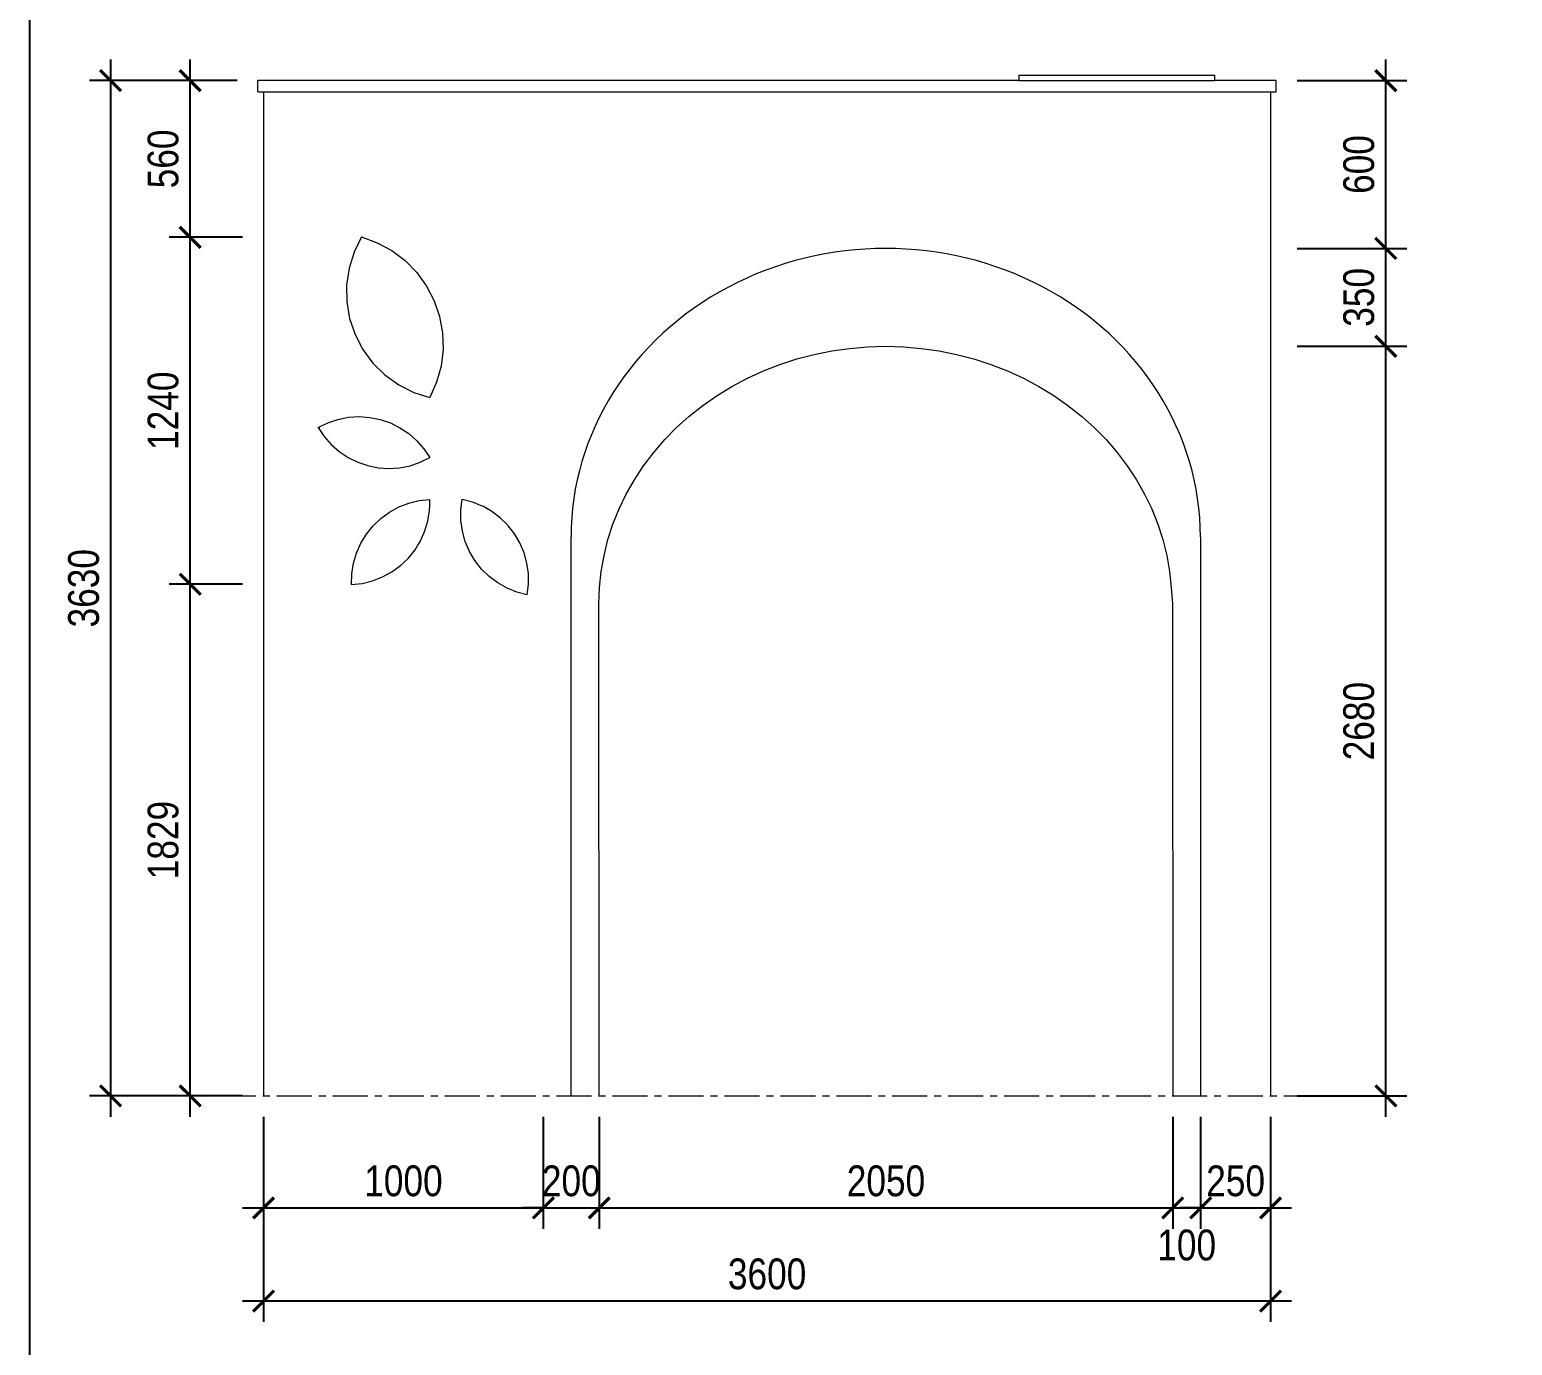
# Model space of a CAD drawing. Header units: inches. Extents: x 236662 to 497023, y -248575 to 81795.
# Drawn here: x 290537 to 295838, y -143820 to -139117 of the extents above; entities that cross this region are included whole.
import ezdxf
from ezdxf.xclip import XClip

# ---------------------------------------------------------------- set-up
doc = ezdxf.new("R2010")
doc.units = ezdxf.units.IN
doc.header["$LTSCALE"] = 10
doc.header["$MEASUREMENT"] = 0
doc.header["$XCLIPFRAME"] = 2
doc.linetypes.add('CENTER', pattern=[2, 1.25, -0.25, 0.25, -0.25])
for name, color, linetype, lineweight in [('05. HP_TRUC', 251, 'CENTER', 5), ('06. HP_THAY 1', 134, 'Continuous', 15), ('06. HP_THAY 2', 147, 'Continuous', 13)]:
    doc.layers.add(name, color=color, linetype=linetype, lineweight=lineweight)
for name, color, linetype in [('07. HP_KY HIEU', 43, 'Continuous'), ('08. HP_DIM', 118, 'Continuous'), ('hach', 7, 'Continuous')]:
    doc.layers.add(name, color=color, linetype=linetype)
doc.styles.add('text2', font='VHELVCN.TTF')
doc.dimstyles.new('AL-100 (1-50)', dxfattribs={"dimscale": 0.5, "dimtxt": 220, "dimasz": 150, "dimexe": 150, "dimexo": 150, "dimgap": 80, "dimtad": 1, "dimdec": 0, "dimzin": 9, "dimtxsty": 'text2', "dimblk": 'ARCHTICK', "dimcen": 1, "dimdle": 150, "dimclrd": 256, "dimclre": 256, "dimclrt": 7, "dimadec": 0, "dimazin": 0, "dimtfac": 1, "dimtdec": 0, "dimtix": 1, "dimtmove": 2, "dimatfit": 3, "dimldrblk": 'ARCHTICK', "dimfxl": 1, "dimtolj": 1, "dimtzin": 0, "dimlwd": -1, "dimlwe": -1, "dimarcsym": 0})

# ---------------------------------------------------------------- blocks, each defined once
blk = doc.blocks.new('ádasdas4444')
at = {"layer": '06. HP_THAY 2'}
for p, q in [((-3620, 2690), (-3620, 2730)), ((-3600, 2730), (-3620, 2730)), ((-900, 2730), (-3600, 2730)), ((-900, 2750), (-900, 2730)), ((-900, 2750), (-200, 2750)), ((-900, 2730), (-200, 2730)), ((-200, 2750), (-200, 2730)), ((0, 2730), (-200, 2730)), ((20, 2730), (0, 2730)), ((20, 2690), (20, 2730)), ((-3620, 2690), (-3600, 2690)), ((-3600, 2690), (0, 2690)), ((-3600, 2690), (-3600, -900)), ((0, 2690), (20, 2690)), ((0, 2690), (0, -900)), ((-3250, 2170.9), (-3276.6, 2116.7)), ((-3250, 2170.9), (-3194, 2150.5)), ((-3194, 2150.5), (-3141.7, 2122.1)), ((-3141.7, 2122.1), (-3094.2, 2086.3)), ((-3276.6, 2116.7), (-3294.5, 2059)), ((-3094.2, 2086.3), (-3052.5, 2043.7)), ((-3294.5, 2059), (-3303.2, 1999.2)), ((-3052.5, 2043.7), (-3017.6, 1995.5)), ((-3303.2, 1999.2), (-3302.5, 1938.8)), ((-3017.6, 1995.5), (-2990.2, 1942.6)), ((-3302.5, 1938.8), (-3292.4, 1879.3)), ((-2990.2, 1942.6), (-2971, 1886.2)), ((-3292.4, 1879.3), (-3273.2, 1822.1)), ((-2971, 1886.2), (-2960.4, 1827.6)), ((-3273.2, 1822.1), (-3245.2, 1768.5)), ((-2960.4, 1827.6), (-2958.6, 1768.1)), ((-3245.2, 1768.5), (-3209.3, 1720)), ((-2958.6, 1768.1), (-2965.7, 1709)), ((-3209.3, 1720), (-3166.2, 1677.6)), ((-2965.7, 1709), (-2981.4, 1651.6)), ((-3166.2, 1677.6), (-3117.1, 1642.5)), ((-2981.4, 1651.6), (-3005.6, 1597.1)), ((-3117.1, 1642.5), (-3063.1, 1615.4)), ((-3063.1, 1615.4), (-3005.6, 1597.1)), ((-3404.6, 1489.8), (-3400, 1492)), ((-3404.6, 1489.8), (-3400, 1482.9)), ((-3400, 1492), (-3370.2, 1506.6)), ((-3400, 1482.9), (-3400, 1492)), ((-3370.2, 1506.6), (-3334, 1518.7)), ((-3334, 1518.7), (-3296.5, 1526.1)), ((-3296.5, 1526.1), (-3258.4, 1528.5)), ((-3258.4, 1528.5), (-3220.3, 1525.9)), ((-3220.3, 1525.9), (-3182.8, 1518.4)), ((-3182.8, 1518.4), (-3146.6, 1506.1)), ((-3146.6, 1506.1), (-3112.4, 1489.1)), ((-3112.4, 1489.1), (-3080.7, 1467.9)), ((-3400, 1482.9), (-3383.4, 1458)), ((-3383.4, 1458), (-3358.2, 1429.2)), ((-3080.7, 1467.9), (-3051.9, 1442.6)), ((-3051.9, 1442.6), (-3026.8, 1413.9)), ((-3358.2, 1429.2), (-3329.5, 1404)), ((-3329.5, 1404), (-3297.7, 1382.7)), ((-3297.7, 1382.7), (-3263.5, 1365.8)), ((-3039.9, 1365.3), (-3005.6, 1382.1)), ((-3026.8, 1413.9), (-3005.6, 1382.1)), ((-3263.5, 1365.8), (-3227.3, 1353.5)), ((-3227.3, 1353.5), (-3189.9, 1345.9)), ((-3189.9, 1345.9), (-3151.7, 1343.3)), ((-3151.7, 1343.3), (-3113.6, 1345.8)), ((-3113.6, 1345.8), (-3076.1, 1353.1)), ((-3076.1, 1353.1), (-3039.9, 1365.3)), ((-3100, 1211.9), (-3080.7, 1219.4)), ((-3080.7, 1219.4), (-3063.3, 1223.6)), ((-3063.3, 1223.6), (-3058, 1224.9)), ((-3058, 1224.9), (-3052.7, 1226.2)), ((-3052.7, 1226.2), (-3043.5, 1228.5)), ((-3043.5, 1228.5), (-3005.6, 1232.6)), ((-3006, 1215.9), (-3005.6, 1232.6)), ((-2892.3, 1215.9), (-2890.2, 1232.6)), ((-2853.2, 1223), (-2890.2, 1232.6)), ((-2835.5, 1215.9), (-2853.2, 1223)), ((-3180.7, 1164.7), (-3149.8, 1187.2)), ((-3149.8, 1187.2), (-3116.3, 1205.6)), ((-3116.3, 1205.6), (-3100, 1211.9)), ((-3012.4, 1156.6), (-3010.1, 1171.7)), ((-3010.1, 1171.7), (-3009.2, 1177.2)), ((-3009.2, 1177.2), (-3008.3, 1182.8)), ((-3008.3, 1182.8), (-3006.5, 1194.4)), ((-3006.5, 1194.4), (-3006.2, 1206.7)), ((-3006.2, 1206.7), (-3006.1, 1211.3)), ((-3006.1, 1211.3), (-3006, 1215.9)), ((-2894.8, 1194.7), (-2893.4, 1206.7)), ((-2894.4, 1156.5), (-2894.8, 1194.7)), ((-2893.4, 1206.7), (-2892.8, 1211.3)), ((-2892.8, 1211.3), (-2892.3, 1215.9)), ((-2824.2, 1211.3), (-2835.5, 1215.9)), ((-2817.8, 1208.7), (-2824.2, 1211.3)), ((-2814.3, 1206.7), (-2817.8, 1208.7)), ((-2784.6, 1189.9), (-2814.3, 1206.7)), ((-2754, 1166.9), (-2784.6, 1189.9)), ((-2729.6, 1142.9), (-2754, 1166.9)), ((-3232.3, 1108.6), (-3208.3, 1138.3)), ((-3208.3, 1138.3), (-3180.7, 1164.7)), ((-3038.7, 1085.1), (-3023.2, 1120)), ((-3023.2, 1120), (-3012.4, 1156.6)), ((-2892.5, 1142.9), (-2894.4, 1156.5)), ((-2891.8, 1138.4), (-2892.5, 1142.9)), ((-2889.9, 1124.7), (-2891.8, 1138.4)), ((-2889, 1118.6), (-2889.9, 1124.7)), ((-2878.8, 1081.8), (-2889, 1118.6)), ((-2726.8, 1140.1), (-2729.6, 1142.9)), ((-2725.4, 1138.4), (-2726.8, 1140.1)), ((-2714.7, 1124.7), (-2725.4, 1138.4)), ((-2703.2, 1110), (-2714.7, 1124.7)), ((-3267.7, 1041), (-3252.2, 1075.9)), ((-3252.2, 1075.9), (-3232.3, 1108.6)), ((-3058.6, 1052.4), (-3048.7, 1068.6)), ((-3048.7, 1068.6), (-3044, 1076.3)), ((-3044, 1076.3), (-3039.4, 1083.9)), ((-3039.4, 1083.9), (-3038.7, 1085.1)), ((-2863.8, 1046.7), (-2878.8, 1081.8)), ((-2683.8, 1077.1), (-2703.2, 1110)), ((-2668.8, 1042), (-2683.8, 1077.1)), ((-2500, -900), (-2501, 1098.9)), ((-251, 1098.9), (-250, -900)), ((-3278.4, 1004.3), (-3267.7, 1041)), ((-3100, 1006), (-3082.5, 1022.7)), ((-3082.5, 1022.7), (-3058.6, 1052.4)), ((-2844.4, 1013.8), (-2863.8, 1046.7)), ((-2820.8, 983.7), (-2844.4, 1013.8)), ((-2658.6, 1005.2), (-2668.8, 1042)), ((-3285.3, 928.4), (-3284.4, 966.6)), ((-3284.4, 966.6), (-3278.4, 1004.3)), ((-3210.2, 941.6), (-3174.6, 955.4)), ((-3174.6, 955.4), (-3141, 973.7)), ((-3141, 973.7), (-3110.2, 996.3)), ((-3110.2, 996.3), (-3100, 1006)), ((-2793.5, 956.9), (-2820.8, 983.7)), ((-2763, 933.9), (-2793.5, 956.9)), ((-2653.2, 967.3), (-2658.6, 1005.2)), ((-2652.8, 929.1), (-2653.2, 967.3)), ((-3285.3, 928.4), (-3247.3, 932.5)), ((-3247.3, 932.5), (-3210.2, 941.6)), ((-2729.8, 915.1), (-2763, 933.9)), ((-2694.3, 900.8), (-2729.8, 915.1)), ((-2657.3, 891.2), (-2652.8, 929.1)), ((-2657.3, 891.2), (-2694.3, 900.8))]:
    blk.add_line(p, q, dxfattribs=at)
blk.add_lwpolyline([(-2400, -900), (-2401, 859.9), (-2399, 917.8), (-2392.9, 975.3), (-2382.9, 1032.4), (-2368.8, 1088.8), (-2350.9, 1144.3), (-2329.1, 1198.7), (-2303.5, 1251.7), (-2274.3, 1303.2), (-2241.6, 1353), (-2205.4, 1400.8), (-2166, 1446.4), (-2123.5, 1489.8), (-2078, 1530.7), (-2029.7, 1568.9), (-1978.9, 1604.3), (-1925.7, 1636.8), (-1870.3, 1666.2), (-1813, 1692.4), (-1754, 1715.4), (-1693.4, 1735), (-1631.7, 1751.1), (-1568.9, 1763.7), (-1505.3, 1772.7), (-1441.3, 1778.2), (-1377, 1780), (-1312.7, 1778.2), (-1248.7, 1772.7), (-1185.1, 1763.7), (-1122.3, 1751.1), (-1060.6, 1735), (-1000, 1715.4), (-941, 1692.4), (-883.7, 1666.2), (-828.3, 1636.8), (-775.1, 1604.3), (-724.3, 1568.9), (-676, 1530.7), (-630.5, 1489.8), (-588, 1446.4), (-548.6, 1400.8), (-512.4, 1353), (-479.7, 1303.2), (-450.5, 1251.7), (-424.9, 1198.7), (-403.1, 1144.3), (-385.2, 1088.8), (-371.1, 1032.4), (-361.1, 975.3), (-355, 917.8), (-351, 859.6), (-350, -900)], dxfattribs=at)
blk.add_ellipse((-1376, 1098.9), major_axis=(1125, 0), ratio=0.91652, start_param=0, end_param=3.141593, dxfattribs=at)
blk = doc.blocks.new('_ArchTick')
at = {"color": 0, "linetype": 'ByBlock', "const_width": 0.15}
blk.add_lwpolyline([(-0.5, -0.5), (0.5, 0.5)], dxfattribs=at)
blk = doc.blocks.new('*D423')
at = {"layer": '08. HP_DIM', "transparency": 16777216}
for p, q in [((291373.8, -143003.7), (291373.8, -143404.2)), ((292373.8, -143003.7), (292373.8, -143404.2)), ((291298.8, -143329.2), (292448.8, -143329.2))]:
    blk.add_line(p, q, dxfattribs=at)
at = {"layer": 'Defpoints', "color": 0, "transparency": 16777216}
for p in [(291373.8, -142928.7), (292373.8, -142928.7), (292373.8, -143329.2)]:
    blk.add_point(p, dxfattribs=at)
at = {"layer": '08. HP_DIM', "transparency": 16777216, "xscale": 75, "yscale": 75, "zscale": 75, "rotation": 180}
blk.add_blockref('_ArchTick', (291373.8, -143329.2), dxfattribs=at)
at = {"layer": '08. HP_DIM', "transparency": 16777216, "xscale": 75, "yscale": 75, "zscale": 75}
blk.add_blockref('_ArchTick', (292373.8, -143329.2), dxfattribs=at)
at = {"layer": '08. HP_DIM', "color": 7, "transparency": 16777216, "insert": (291873.8, -143233), "char_height": 110, "attachment_point": 5, "style": 'text2'}
blk.add_mtext('\\A1;1000', dxfattribs=at)
blk = doc.blocks.new('*D424')
at = {"layer": '08. HP_DIM', "transparency": 16777216}
for p, q in [((292373.8, -143003.7), (292373.8, -143404.2)), ((292573.8, -143003.7), (292573.8, -143404.2)), ((292373.8, -143329.2), (292298.8, -143329.2)), ((292373.8, -143329.2), (292573.8, -143329.2)), ((292573.8, -143329.2), (292648.8, -143329.2))]:
    blk.add_line(p, q, dxfattribs=at)
at = {"layer": 'Defpoints', "color": 0, "transparency": 16777216}
for p in [(292373.8, -142928.7), (292573.8, -142928.7), (292573.8, -143329.2)]:
    blk.add_point(p, dxfattribs=at)
at = {"layer": '08. HP_DIM', "transparency": 16777216, "xscale": 75, "yscale": 75, "zscale": 75}
blk.add_blockref('_ArchTick', (292373.8, -143329.2), dxfattribs=at)
at = {"layer": '08. HP_DIM', "transparency": 16777216, "xscale": 75, "yscale": 75, "zscale": 75, "rotation": 180}
blk.add_blockref('_ArchTick', (292573.8, -143329.2), dxfattribs=at)
at = {"layer": '08. HP_DIM', "color": 7, "transparency": 16777216, "insert": (292473.8, -143233), "char_height": 110, "attachment_point": 5, "style": 'text2'}
blk.add_mtext('\\A1;200', dxfattribs=at)
blk = doc.blocks.new('*D425')
at = {"layer": '08. HP_DIM', "transparency": 16777216}
for p, q in [((292573.8, -143003.7), (292573.8, -143404.2)), ((294623.8, -143003.7), (294623.8, -143404.2)), ((292498.8, -143329.2), (294698.8, -143329.2))]:
    blk.add_line(p, q, dxfattribs=at)
at = {"layer": 'Defpoints', "color": 0, "transparency": 16777216}
for p in [(292573.8, -142928.7), (294623.8, -142928.7), (294623.8, -143329.2)]:
    blk.add_point(p, dxfattribs=at)
at = {"layer": '08. HP_DIM', "transparency": 16777216, "xscale": 75, "yscale": 75, "zscale": 75, "rotation": 180}
blk.add_blockref('_ArchTick', (292573.8, -143329.2), dxfattribs=at)
at = {"layer": '08. HP_DIM', "transparency": 16777216, "xscale": 75, "yscale": 75, "zscale": 75}
blk.add_blockref('_ArchTick', (294623.8, -143329.2), dxfattribs=at)
at = {"layer": '08. HP_DIM', "color": 7, "transparency": 16777216, "insert": (293598.8, -143233), "char_height": 110, "attachment_point": 5, "style": 'text2'}
blk.add_mtext('\\A1;2050', dxfattribs=at)
blk = doc.blocks.new('*D426')
at = {"layer": '08. HP_DIM', "transparency": 16777216}
for p, q in [((294623.8, -143003.7), (294623.8, -143404.2)), ((294723.8, -143003.7), (294723.8, -143404.2)), ((294548.8, -143329.2), (294798.8, -143329.2))]:
    blk.add_line(p, q, dxfattribs=at)
at = {"layer": 'Defpoints', "color": 0, "transparency": 16777216}
for p in [(294623.8, -142928.7), (294723.8, -142928.7), (294723.8, -143329.2)]:
    blk.add_point(p, dxfattribs=at)
at = {"layer": '08. HP_DIM', "transparency": 16777216, "xscale": 75, "yscale": 75, "zscale": 75, "rotation": 180}
blk.add_blockref('_ArchTick', (294623.8, -143329.2), dxfattribs=at)
at = {"layer": '08. HP_DIM', "transparency": 16777216, "xscale": 75, "yscale": 75, "zscale": 75}
blk.add_blockref('_ArchTick', (294723.8, -143329.2), dxfattribs=at)
at = {"layer": '08. HP_DIM', "color": 7, "transparency": 16777216, "insert": (294673.8, -143462.5), "char_height": 110, "attachment_point": 5, "style": 'text2'}
blk.add_mtext('\\A1;100', dxfattribs=at)
blk = doc.blocks.new('*D427')
at = {"layer": '08. HP_DIM', "transparency": 16777216}
for p, q in [((294723.8, -143003.7), (294723.8, -143404.2)), ((294973.8, -143003.7), (294973.8, -143404.2)), ((294723.8, -143329.2), (294648.8, -143329.2)), ((294723.8, -143329.2), (294973.8, -143329.2)), ((294973.8, -143329.2), (295048.8, -143329.2))]:
    blk.add_line(p, q, dxfattribs=at)
at = {"layer": 'Defpoints', "color": 0, "transparency": 16777216}
for p in [(294723.8, -142928.7), (294973.8, -142928.7), (294973.8, -143329.2)]:
    blk.add_point(p, dxfattribs=at)
at = {"layer": '08. HP_DIM', "transparency": 16777216, "xscale": 75, "yscale": 75, "zscale": 75}
blk.add_blockref('_ArchTick', (294723.8, -143329.2), dxfattribs=at)
at = {"layer": '08. HP_DIM', "transparency": 16777216, "xscale": 75, "yscale": 75, "zscale": 75, "rotation": 180}
blk.add_blockref('_ArchTick', (294973.8, -143329.2), dxfattribs=at)
at = {"layer": '08. HP_DIM', "color": 7, "transparency": 16777216, "insert": (294848.8, -143233), "char_height": 110, "attachment_point": 5, "style": 'text2'}
blk.add_mtext('\\A1;250', dxfattribs=at)
blk = doc.blocks.new('*D428')
at = {"layer": '08. HP_DIM', "transparency": 16777216}
for p, q in [((291373.8, -143003.7), (291373.8, -143736.9)), ((294973.8, -143003.7), (294973.8, -143736.9)), ((291298.8, -143661.9), (295048.8, -143661.9))]:
    blk.add_line(p, q, dxfattribs=at)
at = {"layer": 'Defpoints', "color": 0, "transparency": 16777216}
for p in [(291373.8, -142928.7), (294973.8, -142928.7), (294973.8, -143661.9)]:
    blk.add_point(p, dxfattribs=at)
at = {"layer": '08. HP_DIM', "transparency": 16777216, "xscale": 75, "yscale": 75, "zscale": 75, "rotation": 180}
blk.add_blockref('_ArchTick', (291373.8, -143661.9), dxfattribs=at)
at = {"layer": '08. HP_DIM', "transparency": 16777216, "xscale": 75, "yscale": 75, "zscale": 75}
blk.add_blockref('_ArchTick', (294973.8, -143661.9), dxfattribs=at)
at = {"layer": '08. HP_DIM', "color": 7, "transparency": 16777216, "insert": (293173.8, -143565.7), "char_height": 110, "attachment_point": 5, "style": 'text2'}
blk.add_mtext('\\A1;3600', dxfattribs=at)
blk = doc.blocks.new('*D439')
at = {"layer": '08. HP_DIM', "transparency": 16777216}
for p, q in [((291111.2, -143003.7), (291111.2, -141024.3)), ((291298.8, -141099.3), (291036.2, -141099.3)), ((291298.8, -142928.7), (291036.2, -142928.7))]:
    blk.add_line(p, q, dxfattribs=at)
at = {"layer": 'Defpoints', "color": 0, "transparency": 16777216}
for p in [(291111.2, -141099.3), (291373.8, -141099.3), (291373.8, -142928.7)]:
    blk.add_point(p, dxfattribs=at)
at = {"layer": '08. HP_DIM', "transparency": 16777216, "xscale": 75, "yscale": 75, "zscale": 75}
for p, rotation in [((291111.2, -141099.3), 90), ((291111.2, -142928.7), 270)]:
    blk.add_blockref('_ArchTick', p, dxfattribs=dict(at, rotation=rotation))
at = {"layer": '08. HP_DIM', "color": 7, "transparency": 16777216, "insert": (291015, -142014), "char_height": 110, "attachment_point": 5, "rotation": 90, "style": 'text2'}
blk.add_mtext('\\A1;1829', dxfattribs=at)
blk = doc.blocks.new('*D440')
at = {"layer": '08. HP_DIM', "transparency": 16777216}
for p, q in [((291111.2, -141174.3), (291111.2, -139783.8)), ((291298.8, -139858.8), (291036.2, -139858.8)), ((291298.8, -141099.3), (291036.2, -141099.3))]:
    blk.add_line(p, q, dxfattribs=at)
at = {"layer": 'Defpoints', "color": 0, "transparency": 16777216}
for p in [(291111.2, -139858.8), (291373.8, -139858.8), (291373.8, -141099.3)]:
    blk.add_point(p, dxfattribs=at)
at = {"layer": '08. HP_DIM', "transparency": 16777216, "xscale": 75, "yscale": 75, "zscale": 75}
for p, rotation in [((291111.2, -139858.8), 90), ((291111.2, -141099.3), 270)]:
    blk.add_blockref('_ArchTick', p, dxfattribs=dict(at, rotation=rotation))
at = {"layer": '08. HP_DIM', "color": 7, "transparency": 16777216, "insert": (291015, -140479), "char_height": 110, "attachment_point": 5, "rotation": 90, "style": 'text2'}
blk.add_mtext('\\A1;1240', dxfattribs=at)
blk = doc.blocks.new('*D441')
at = {"layer": '08. HP_DIM', "transparency": 16777216}
for p, q in [((291111.2, -139933.8), (291111.2, -139223.7)), ((291278.8, -139298.7), (291036.2, -139298.7)), ((291298.8, -139858.8), (291036.2, -139858.8))]:
    blk.add_line(p, q, dxfattribs=at)
at = {"layer": 'Defpoints', "color": 0, "transparency": 16777216}
for p in [(291111.2, -139298.7), (291353.8, -139298.7), (291373.8, -139858.8)]:
    blk.add_point(p, dxfattribs=at)
at = {"layer": '08. HP_DIM', "transparency": 16777216, "xscale": 75, "yscale": 75, "zscale": 75}
for p, rotation in [((291111.2, -139298.7), 90), ((291111.2, -139858.8), 270)]:
    blk.add_blockref('_ArchTick', p, dxfattribs=dict(at, rotation=rotation))
at = {"layer": '08. HP_DIM', "color": 7, "transparency": 16777216, "insert": (291015, -139578.7), "char_height": 110, "attachment_point": 5, "rotation": 90, "style": 'text2'}
blk.add_mtext('\\A1;560', dxfattribs=at)
blk = doc.blocks.new('*D442')
at = {"layer": '08. HP_DIM', "transparency": 16777216}
for p, q in [((290827, -139223.7), (290827, -143003.7)), ((291278.8, -139298.7), (290752, -139298.7)), ((291298.8, -142928.7), (290752, -142928.7))]:
    blk.add_line(p, q, dxfattribs=at)
at = {"layer": 'Defpoints', "color": 0, "transparency": 16777216}
for p in [(291353.8, -139298.7), (290827, -142928.7), (291373.8, -142928.7)]:
    blk.add_point(p, dxfattribs=at)
at = {"layer": '08. HP_DIM', "transparency": 16777216, "xscale": 75, "yscale": 75, "zscale": 75}
for p, rotation in [((290827, -139298.7), 90), ((290827, -142928.7), 270)]:
    blk.add_blockref('_ArchTick', p, dxfattribs=dict(at, rotation=rotation))
at = {"layer": '08. HP_DIM', "color": 7, "transparency": 16777216, "insert": (290730.8, -141113.7), "char_height": 110, "attachment_point": 5, "rotation": 90, "style": 'text2'}
blk.add_mtext('\\A1;3630', dxfattribs=at)
blk = doc.blocks.new('*D443')
at = {"layer": '08. HP_DIM', "transparency": 16777216}
for p, q in [((295385.7, -143003.7), (295385.7, -140173.7)), ((295068.8, -140248.7), (295460.7, -140248.7)), ((295068.8, -142928.7), (295460.7, -142928.7))]:
    blk.add_line(p, q, dxfattribs=at)
at = {"layer": 'Defpoints', "color": 0, "transparency": 16777216}
for p in [(294993.8, -140248.7), (295385.7, -140248.7), (294993.8, -142928.7)]:
    blk.add_point(p, dxfattribs=at)
at = {"layer": '08. HP_DIM', "transparency": 16777216, "xscale": 75, "yscale": 75, "zscale": 75}
for p, rotation in [((295385.7, -140248.7), 90), ((295385.7, -142928.7), 270)]:
    blk.add_blockref('_ArchTick', p, dxfattribs=dict(at, rotation=rotation))
at = {"layer": '08. HP_DIM', "color": 7, "transparency": 16777216, "insert": (295289.5, -141588.7), "char_height": 110, "attachment_point": 5, "rotation": 90, "style": 'text2'}
blk.add_mtext('\\A1;2680', dxfattribs=at)
blk = doc.blocks.new('*D444')
at = {"layer": '08. HP_DIM', "transparency": 16777216}
for p, q in [((295385.7, -140323.7), (295385.7, -139823.7)), ((295068.8, -139898.7), (295460.7, -139898.7)), ((295068.8, -140248.7), (295460.7, -140248.7))]:
    blk.add_line(p, q, dxfattribs=at)
at = {"layer": 'Defpoints', "color": 0, "transparency": 16777216}
for p in [(294993.8, -139898.7), (295385.7, -139898.7), (294993.8, -140248.7)]:
    blk.add_point(p, dxfattribs=at)
at = {"layer": '08. HP_DIM', "transparency": 16777216, "xscale": 75, "yscale": 75, "zscale": 75}
for p, rotation in [((295385.7, -139898.7), 90), ((295385.7, -140248.7), 270)]:
    blk.add_blockref('_ArchTick', p, dxfattribs=dict(at, rotation=rotation))
at = {"layer": '08. HP_DIM', "color": 7, "transparency": 16777216, "insert": (295289.5, -140073.7), "char_height": 110, "attachment_point": 5, "rotation": 90, "style": 'text2'}
blk.add_mtext('\\A1;350', dxfattribs=at)
blk = doc.blocks.new('*D448')
at = {"layer": '08. HP_DIM', "transparency": 16777216}
for p, q in [((295385.7, -139973.7), (295385.7, -139223.7)), ((295068.8, -139298.7), (295460.7, -139298.7)), ((295068.8, -139898.7), (295460.7, -139898.7))]:
    blk.add_line(p, q, dxfattribs=at)
at = {"layer": 'Defpoints', "color": 0, "transparency": 16777216}
for p in [(294993.8, -139298.7), (295385.7, -139298.7), (294993.8, -139898.7)]:
    blk.add_point(p, dxfattribs=at)
at = {"layer": '08. HP_DIM', "transparency": 16777216, "xscale": 75, "yscale": 75, "zscale": 75}
for p, rotation in [((295385.7, -139298.7), 90), ((295385.7, -139898.7), 270)]:
    blk.add_blockref('_ArchTick', p, dxfattribs=dict(at, rotation=rotation))
at = {"layer": '08. HP_DIM', "color": 7, "transparency": 16777216, "insert": (295289.5, -139598.7), "char_height": 110, "attachment_point": 5, "rotation": 90, "style": 'text2'}
blk.add_mtext('\\A1;600', dxfattribs=at)
blk = doc.blocks.new('MATCAT 1-1')
at = {"layer": 'hach'}
h = blk.add_hatch(dxfattribs=at)
h.set_pattern_fill('AR-SAND', color=8, scale=25, angle=45)
h.set_pattern_definition([(82.5, (-14800, 5189), (-35.17533, 32.94818), [0, -38, 0, -42.5, 0, -40.625]), (52.5, (-14800, 5189), (-18.60344, 81.1745), [0, -20.5, 0, -34.25, 0, -13.125]), (12.5, (-14821.744, 5167.256), (54.95073, 55.1508), [0, -12.5, 0, -45, 0, -58.75]), (2.5, (-14821.744, 5167.256), (37.62605, 68.6566), [0, -6.25, 0, -29.5, 0, -33.75])])
h.paths.add_polyline_path([(-15000, 11470), (-16000, 11470), (-16000, 11300), (-15000, 11300)])
at = {"layer": '06. HP_THAY 1'}
blk.add_line((-15880, 12400), (-15000, 12400), dxfattribs=at)
at = {"layer": '06. HP_THAY 2'}
blk.add_line((-16000, 11470), (-15000, 11470), dxfattribs=at)

msp = doc.modelspace()

# ---------------------------------------------------------------- linework, layer by layer
at = {"layer": '05. HP_TRUC', "ltscale": 10}
msp.add_line((290821.5, -142928.7), (295403.2, -142928.7), dxfattribs=at)
at = {"layer": '07. HP_KY HIEU'}
msp.add_line((290537.5, -135020.3, -166.2), (290537.5, -147052.9, -166.2), dxfattribs=at)

# ---------------------------------------------------------------- block references
ref = msp.add_blockref('MATCAT 1-1', (311303.3, -154398.7))
XClip(ref).set_block_clipping_path([(-15170.2180118274, 11353.9982538376), (-14661.3163034371, 15243.3119081726)])
at = {"layer": '08. HP_DIM'}
msp.add_blockref('ádasdas4444', (294973.8, -142028.7), dxfattribs=at)

# ---------------------------------------------------------------- dimensions: what is measured, and where the dimension line sits
for base, p1, p2, picture, middle in [((290827, -142928.7), (291353.8, -139298.7), (291373.8, -142928.7), '*D442', (290730.8, -141113.7)), ((291111.2, -139298.7), (291373.8, -139858.8), (291353.8, -139298.7), '*D441', (291015, -139578.7)), ((295385.7, -139298.7), (294993.8, -139898.7), (294993.8, -139298.7), '*D448', (295289.5, -139598.7)), ((291111.2038, -139858.7877), (291373.8165, -141099.2667), (291373.8165, -139858.7877), '*D440', (291015.0304, -140479.0272)), ((295385.7, -139898.7), (294993.8, -140248.7), (294993.8, -139898.7), '*D444', (295289.5, -140073.7)), ((295385.7, -140248.7), (294993.8, -142928.7), (294993.8, -140248.7), '*D443', (295289.5, -141588.7)), ((291111.2, -141099.3), (291373.8, -142928.7), (291373.8, -141099.3), '*D439', (291015, -142014))]:
    dim = msp.add_linear_dim(base=base, p1=p1, p2=p2, angle=90, dimstyle='AL-100 (1-50)', dxfattribs=at)
    dim.commit()
    dim.dimension.update_dxf_attribs({"geometry": picture, "text_midpoint": middle})
for base, p1, p2, picture, middle in [((292373.8, -143329.2), (291373.8, -142928.7), (292373.8, -142928.7), '*D423', (291873.8, -143233)), ((294973.8, -143661.9), (291373.8, -142928.7), (294973.8, -142928.7), '*D428', (293173.8, -143565.7)), ((292573.8, -143329.2), (292373.8, -142928.7), (292573.8, -142928.7), '*D424', (292473.8, -143233)), ((294623.8, -143329.2), (292573.8, -142928.7), (294623.8, -142928.7), '*D425', (293598.8, -143233)), ((294973.8, -143329.2), (294723.8, -142928.7), (294973.8, -142928.7), '*D427', (294848.8, -143233))]:
    dim = msp.add_linear_dim(base=base, p1=p1, p2=p2, dimstyle='AL-100 (1-50)', dxfattribs=at)
    dim.commit()
    dim.dimension.update_dxf_attribs({"geometry": picture, "text_midpoint": middle})
dim = msp.add_linear_dim(base=(294723.8, -143329.2), p1=(294623.8, -142928.7), p2=(294723.8, -142928.7), dimstyle='AL-100 (1-50)', dxfattribs=at)
dim.commit()
dim.dimension.update_dxf_attribs({"geometry": '*D426', "text_midpoint": (294673.8, -143462.5), "dimtype": 160})

doc.saveas('drawing.dxf')
